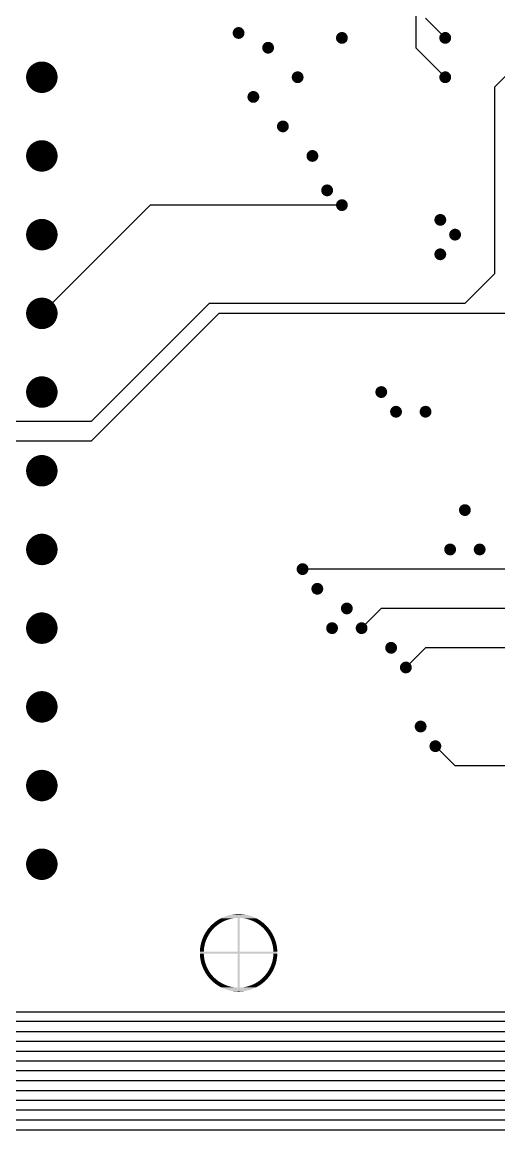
# Model space of a CAD drawing. Extents: x 295 to 953, y 10 to 290.
# Drawn here: x 620.7 to 651.5, y 104 to 175.5 of the extents above; entities that cross this region are included whole.
import ezdxf

# ---------------------------------------------------------------- set-up
doc = ezdxf.new("R2010")
doc.units = 0
doc.header["$LTSCALE"] = 5
doc.header["$MEASUREMENT"] = 0
doc.layers.get('0').update_dxf_attribs({"linetype": 'CONTINUOUS', "lineweight": 25})
doc.layers.add('DV-ABPB-A4_IN2', color=3, linetype='CONTINUOUS')

msp = doc.modelspace()

# ---------------------------------------------------------------- linework, layer by layer
at = {"color": 7}
for points, const_width in [([(634.519, 174.791, 1), (634.9, 174.791, 1)], 0.381), ([(641.187, 174.473, 1), (641.568, 174.473, 1)], 0.381), ([(647.854, 174.473, 1), (648.235, 174.473, 1)], 0.381), ([(636.424, 173.838, 1), (636.805, 173.838, 1)], 0.381), ([(621.502, 171.933, 1), (622.518, 171.933, 1)], 1.016), ([(638.329, 171.933, 1), (638.71, 171.933, 1)], 0.381), ([(647.854, 171.933, 1), (648.235, 171.933, 1)], 0.381), ([(635.472, 170.663, 1), (635.853, 170.663, 1)], 0.381), ([(637.377, 168.758, 1), (637.758, 168.758, 1)], 0.381), ([(621.502, 166.853, 1), (622.518, 166.853, 1)], 1.016), ([(639.282, 166.853, 1), (639.663, 166.853, 1)], 0.381), ([(640.234, 164.631, 1), (640.615, 164.631, 1)], 0.381), ([(641.187, 163.678, 1), (641.568, 163.678, 1)], 0.381), ([(647.537, 162.726, 1), (647.918, 162.726, 1)], 0.381), ([(621.502, 161.773, 1), (622.518, 161.773, 1)], 1.016), ([(648.489, 161.773, 1), (648.87, 161.773, 1)], 0.381), ([(647.537, 160.503, 1), (647.918, 160.503, 1)], 0.381), ([(621.502, 156.693, 1), (622.518, 156.693, 1)], 1.016), ([(621.502, 151.613, 1), (622.518, 151.613, 1)], 1.016), ([(643.727, 151.613, 1), (644.108, 151.613, 1)], 0.381), ([(644.679, 150.343, 1), (645.06, 150.343, 1)], 0.381), ([(646.584, 150.343, 1), (646.965, 150.343, 1)], 0.381), ([(621.502, 146.533, 1), (622.518, 146.533, 1)], 1.016), ([(649.124, 143.993, 1), (649.505, 143.993, 1)], 0.381), ([(621.502, 141.453, 1), (622.518, 141.453, 1)], 1.016), ([(648.172, 141.453, 1), (648.553, 141.453, 1)], 0.381), ([(650.077, 141.453, 1), (650.458, 141.453, 1)], 0.381), ([(638.647, 140.183, 1), (639.028, 140.183, 1)], 0.381), ([(639.599, 138.913, 1), (639.98, 138.913, 1)], 0.381), ([(641.504, 137.643, 1), (641.885, 137.643, 1)], 0.381), ([(621.502, 136.373, 1), (622.518, 136.373, 1)], 1.016), ([(640.552, 136.373, 1), (640.933, 136.373, 1)], 0.381), ([(642.457, 136.373, 1), (642.838, 136.373, 1)], 0.381), ([(644.362, 135.103, 1), (644.743, 135.103, 1)], 0.381), ([(645.314, 133.833, 1), (645.695, 133.833, 1)], 0.381), ([(621.502, 131.293, 1), (622.518, 131.293, 1)], 1.016), ([(646.267, 130.023, 1), (646.648, 130.023, 1)], 0.381), ([(647.219, 128.753, 1), (647.6, 128.753, 1)], 0.381), ([(621.502, 126.213, 1), (622.518, 126.213, 1)], 1.016), ([(621.502, 121.133, 1), (622.518, 121.133, 1)], 1.016)]:
    msp.add_lwpolyline(points, format="xyb", close=True, dxfattribs=dict(at, const_width=const_width))
for points in [[(632.991, 117.234), (633.027, 117.268), (633.387, 117.234), (633.435, 117.268)], [(633.027, 117.268), (633.032, 117.273), (633.435, 117.268), (633.442, 117.273)], [(633.032, 117.273), (633.075, 117.31), (633.442, 117.273), (633.498, 117.31)], [(633.075, 117.31), (633.08, 117.315), (633.498, 117.31), (633.506, 117.315)], [(633.08, 117.315), (633.117, 117.346), (633.506, 117.315), (633.556, 117.346)], [(633.117, 117.346), (633.135, 117.361), (633.556, 117.346), (633.582, 117.361)], [(633.135, 117.361), (633.159, 117.38), (633.582, 117.361), (633.614, 117.38)], [(633.159, 117.38), (633.191, 117.405), (633.614, 117.38), (633.661, 117.405)], [(633.191, 117.405), (633.2, 117.412), (633.661, 117.405), (633.673, 117.412)], [(633.2, 117.412), (633.241, 117.442), (633.673, 117.412), (633.734, 117.442)], [(633.241, 117.442), (633.248, 117.447), (633.734, 117.442), (633.746, 117.447)], [(633.248, 117.447), (633.281, 117.47), (633.746, 117.447), (633.795, 117.47)], [(633.281, 117.47), (633.307, 117.488), (633.795, 117.47), (633.837, 117.488)], [(633.307, 117.488), (633.32, 117.497), (633.837, 117.488), (633.857, 117.497)], [(633.32, 117.497), (633.357, 117.522), (633.857, 117.497), (633.92, 117.522)], [(633.357, 117.522), (633.366, 117.527), (633.92, 117.522), (633.936, 117.527)], [(633.366, 117.527), (633.394, 117.544), (633.936, 117.527), (633.984, 117.544)], [(633.394, 117.544), (633.427, 117.565), (633.984, 117.544), (634.047, 117.565)], [(633.427, 117.565), (633.428, 117.565), (634.047, 117.565), (634.048, 117.565)], [(633.428, 117.565), (633.46, 117.584), (634.048, 117.565), (634.113, 117.584)], [(633.46, 117.584), (633.489, 117.601), (634.113, 117.584), (634.176, 117.601)], [(633.489, 117.601), (633.49, 117.601), (634.176, 117.601), (634.178, 117.601)], [(633.49, 117.601), (633.518, 117.616), (634.178, 117.601), (634.244, 117.616)], [(633.518, 117.616), (633.542, 117.629), (634.244, 117.616), (634.31, 117.629)], [(633.542, 117.629), (633.551, 117.634), (634.31, 117.629), (634.342, 117.634)], [(633.551, 117.634), (633.563, 117.64), (634.342, 117.634), (634.377, 117.64)], [(633.563, 117.64), (633.581, 117.649), (634.377, 117.64), (634.444, 117.649)], [(633.581, 117.649), (633.594, 117.656), (634.444, 117.649), (634.511, 117.656)], [(633.594, 117.656), (633.604, 117.661), (634.511, 117.656), (634.579, 117.661)], [(633.604, 117.661), (633.61, 117.664), (634.579, 117.661), (634.646, 117.664)], [(633.61, 117.664), (633.615, 117.667), (635.809, 117.664), (635.804, 117.667)], [(633.615, 117.667), (633.666, 117.691), (635.804, 117.667), (635.753, 117.691)], [(633.666, 117.691), (633.679, 117.697), (635.753, 117.691), (635.74, 117.697)], [(633.679, 117.697), (633.732, 117.72), (635.74, 117.697), (635.688, 117.72)], [(633.732, 117.72), (633.745, 117.725), (635.688, 117.72), (635.674, 117.725)], [(633.745, 117.725), (633.798, 117.746), (635.674, 117.725), (635.622, 117.746)], [(633.798, 117.746), (633.811, 117.752), (635.622, 117.746), (635.608, 117.752)], [(633.811, 117.752), (633.864, 117.772), (635.608, 117.752), (635.555, 117.772)], [(633.864, 117.772), (633.878, 117.777), (635.555, 117.772), (635.541, 117.777)], [(633.878, 117.777), (633.932, 117.795), (635.541, 117.777), (635.488, 117.795)], [(633.932, 117.795), (633.945, 117.799), (635.488, 117.795), (635.473, 117.799)], [(633.945, 117.799), (634, 117.816), (635.473, 117.799), (635.42, 117.816)], [(634, 117.816), (634.014, 117.82), (635.42, 117.816), (635.405, 117.82)], [(634.014, 117.82), (634.069, 117.835), (635.405, 117.82), (635.351, 117.835)], [(634.069, 117.835), (634.082, 117.839), (635.351, 117.835), (635.336, 117.839)], [(634.082, 117.839), (634.138, 117.853), (635.336, 117.839), (635.282, 117.853)], [(634.138, 117.853), (634.152, 117.856), (635.282, 117.853), (635.267, 117.856)], [(634.152, 117.856), (634.208, 117.868), (635.267, 117.856), (635.213, 117.868)], [(634.208, 117.868), (634.221, 117.871), (635.213, 117.868), (635.197, 117.871)], [(634.221, 117.871), (634.278, 117.881), (635.197, 117.871), (635.143, 117.881)], [(634.278, 117.881), (634.291, 117.884), (635.143, 117.881), (635.127, 117.884)], [(634.291, 117.884), (634.348, 117.893), (635.127, 117.884), (635.072, 117.893)], [(634.348, 117.893), (634.362, 117.895), (635.072, 117.893), (635.056, 117.895)], [(634.362, 117.895), (634.419, 117.902), (635.056, 117.895), (635.002, 117.902)], [(634.419, 117.902), (634.433, 117.904), (635.002, 117.902), (634.985, 117.904)], [(634.433, 117.904), (634.49, 117.909), (634.985, 117.904), (634.931, 117.909)], [(634.49, 117.909), (634.503, 117.91), (634.931, 117.909), (634.914, 117.91)], [(634.503, 117.91), (634.562, 117.914), (634.914, 117.91), (634.86, 117.914)], [(634.562, 117.914), (634.575, 117.915), (634.86, 117.914), (634.841, 117.915)], [(634.575, 117.915), (634.635, 117.918), (634.841, 117.915), (634.788, 117.918)], [(634.635, 117.918), (634.646, 117.918), (634.788, 117.918), (634.764, 117.918)], [(634.646, 117.918), (634.717, 117.919), (634.764, 117.918), (634.717, 117.919)], [(634.646, 115.482), (634.646, 117.664), (634.773, 115.482), (634.773, 117.664)], [(634.797, 117.663), (634.773, 117.664), (635.811, 117.663), (635.809, 117.664)], [(634.856, 117.66), (634.797, 117.663), (635.818, 117.66), (635.811, 117.663)], [(634.864, 117.66), (634.856, 117.66), (635.819, 117.66), (635.818, 117.66)], [(634.932, 117.654), (634.864, 117.66), (635.83, 117.654), (635.819, 117.66)], [(634.999, 117.646), (634.932, 117.654), (635.845, 117.646), (635.83, 117.654)], [(635.066, 117.637), (634.999, 117.646), (635.864, 117.637), (635.845, 117.646)], [(635.117, 117.628), (635.066, 117.637), (635.881, 117.628), (635.864, 117.637)], [(635.132, 117.625), (635.117, 117.628), (635.886, 117.625), (635.881, 117.628)], [(635.198, 117.611), (635.132, 117.625), (635.911, 117.611), (635.886, 117.625)], [(635.264, 117.595), (635.198, 117.611), (635.94, 117.595), (635.911, 117.611)], [(635.272, 117.593), (635.264, 117.595), (635.944, 117.593), (635.94, 117.595)], [(635.329, 117.578), (635.272, 117.593), (635.97, 117.578), (635.944, 117.593)], [(635.394, 117.558), (635.329, 117.578), (636.003, 117.558), (635.97, 117.578)], [(635.397, 117.557), (635.394, 117.558), (636.005, 117.557), (636.003, 117.558)], [(635.458, 117.537), (635.397, 117.557), (636.038, 117.537), (636.005, 117.557)], [(635.505, 117.519), (635.458, 117.537), (636.066, 117.519), (636.038, 117.537)], [(635.521, 117.513), (635.505, 117.519), (636.075, 117.513), (636.066, 117.519)], [(635.584, 117.488), (635.521, 117.513), (636.113, 117.488), (636.075, 117.513)], [(635.602, 117.48), (635.584, 117.488), (636.125, 117.48), (636.113, 117.488)], [(635.646, 117.461), (635.602, 117.48), (636.152, 117.461), (636.125, 117.48)], [(635.692, 117.439), (635.646, 117.461), (636.183, 117.439), (636.152, 117.461)], [(635.707, 117.432), (635.692, 117.439), (636.193, 117.432), (636.183, 117.439)], [(635.767, 117.401), (635.707, 117.432), (636.234, 117.401), (636.193, 117.432)], [(635.775, 117.396), (635.767, 117.401), (636.24, 117.396), (636.234, 117.401)], [(635.826, 117.368), (635.775, 117.396), (636.275, 117.368), (636.24, 117.396)], [(635.854, 117.352), (635.826, 117.368), (636.296, 117.352), (636.275, 117.368)], [(635.884, 117.334), (635.854, 117.352), (636.317, 117.334), (636.296, 117.352)], [(635.928, 117.306), (635.884, 117.334), (636.35, 117.306), (636.317, 117.334)], [(635.941, 117.297), (635.928, 117.306), (636.359, 117.297), (636.35, 117.306)], [(635.997, 117.259), (635.941, 117.297), (636.402, 117.259), (636.359, 117.297)], [(632.472, 116.535), (632.502, 116.593), (632.76, 116.535), (632.794, 116.593)], [(632.502, 116.593), (632.504, 116.596), (632.794, 116.593), (632.797, 116.596)], [(632.504, 116.596), (632.533, 116.65), (632.797, 116.596), (632.831, 116.65)], [(632.533, 116.65), (632.538, 116.659), (632.831, 116.65), (632.837, 116.659)], [(632.538, 116.659), (632.566, 116.706), (632.837, 116.659), (632.869, 116.706)], [(632.566, 116.706), (632.575, 116.72), (632.869, 116.706), (632.879, 116.72)], [(632.575, 116.72), (632.6, 116.76), (632.879, 116.72), (632.908, 116.76)], [(632.6, 116.76), (632.613, 116.78), (632.908, 116.76), (632.923, 116.78)], [(632.613, 116.78), (632.635, 116.814), (632.923, 116.78), (632.949, 116.814)], [(632.635, 116.814), (632.652, 116.84), (632.949, 116.814), (632.97, 116.84)], [(632.652, 116.84), (632.671, 116.866), (632.97, 116.84), (632.992, 116.866)], [(632.671, 116.866), (632.694, 116.898), (632.992, 116.866), (633.019, 116.898)], [(632.694, 116.898), (632.708, 116.917), (633.019, 116.898), (633.036, 116.917)], [(632.708, 116.917), (632.737, 116.955), (633.036, 116.917), (633.071, 116.955)], [(632.737, 116.955), (632.747, 116.967), (633.071, 116.955), (633.082, 116.967)], [(632.747, 116.967), (632.781, 117.01), (633.082, 116.967), (633.124, 117.01)], [(632.781, 117.01), (632.786, 117.015), (633.124, 117.01), (633.129, 117.015)], [(632.786, 117.015), (632.825, 117.062), (633.129, 117.015), (633.178, 117.062)], [(632.825, 117.062), (632.827, 117.064), (633.178, 117.062), (633.181, 117.064)], [(632.827, 117.064), (632.866, 117.107), (633.181, 117.064), (633.228, 117.107)], [(632.866, 117.107), (632.875, 117.117), (633.228, 117.107), (633.24, 117.117)], [(632.875, 117.117), (632.907, 117.151), (633.24, 117.117), (633.28, 117.151)], [(632.907, 117.151), (632.924, 117.169), (633.28, 117.151), (633.302, 117.169)], [(632.924, 117.169), (632.949, 117.193), (633.302, 117.169), (633.333, 117.193)], [(632.949, 117.193), (632.975, 117.219), (633.333, 117.193), (633.367, 117.219)], [(632.975, 117.219), (632.991, 117.234), (633.367, 117.219), (633.387, 117.234)], [(635.999, 117.258), (635.997, 117.259), (636.403, 117.258), (636.402, 117.259)], [(636.052, 117.22), (635.999, 117.258), (636.444, 117.22), (636.403, 117.258)], [(636.066, 117.209), (636.052, 117.22), (636.455, 117.209), (636.444, 117.22)], [(636.105, 117.179), (636.066, 117.209), (636.485, 117.179), (636.455, 117.209)], [(636.13, 117.158), (636.105, 117.179), (636.505, 117.158), (636.485, 117.179)], [(636.158, 117.136), (636.13, 117.158), (636.527, 117.136), (636.505, 117.158)], [(636.192, 117.107), (636.158, 117.136), (636.554, 117.107), (636.527, 117.136)], [(636.209, 117.092), (636.192, 117.107), (636.568, 117.092), (636.554, 117.107)], [(636.25, 117.053), (636.209, 117.092), (636.602, 117.053), (636.568, 117.092)], [(636.258, 117.046), (636.25, 117.053), (636.608, 117.046), (636.602, 117.053)], [(636.306, 116.999), (636.258, 117.046), (636.648, 116.999), (636.608, 117.046)], [(636.353, 116.95), (636.307, 116.999), (636.686, 116.95), (636.648, 116.999)], [(636.36, 116.943), (636.353, 116.95), (636.692, 116.943), (636.686, 116.95)], [(636.399, 116.9), (636.36, 116.943), (636.724, 116.9), (636.692, 116.943)], [(636.411, 116.886), (636.399, 116.9), (636.734, 116.886), (636.724, 116.9)], [(636.443, 116.848), (636.411, 116.886), (636.761, 116.848), (636.734, 116.886)], [(636.459, 116.827), (636.443, 116.848), (636.775, 116.827), (636.761, 116.848)], [(636.485, 116.795), (636.459, 116.827), (636.797, 116.795), (636.775, 116.827)], [(636.505, 116.768), (636.485, 116.795), (636.815, 116.768), (636.797, 116.795)], [(636.525, 116.741), (636.505, 116.768), (636.831, 116.741), (636.815, 116.768)], [(636.549, 116.707), (636.525, 116.741), (636.852, 116.707), (636.831, 116.741)], [(636.564, 116.686), (636.549, 116.707), (636.865, 116.686), (636.852, 116.707)], [(636.591, 116.646), (636.564, 116.686), (636.888, 116.646), (636.865, 116.686)], [(636.602, 116.63), (636.591, 116.646), (636.897, 116.63), (636.888, 116.646)], [(636.631, 116.583), (636.602, 116.63), (636.922, 116.583), (636.897, 116.63)], [(636.637, 116.572), (636.631, 116.583), (636.928, 116.572), (636.922, 116.583)], [(636.668, 116.52), (636.637, 116.572), (636.955, 116.52), (636.928, 116.572)], [(632.237, 115.788), (632.245, 115.841), (632.494, 115.788), (632.503, 115.841)], [(632.245, 115.841), (632.248, 115.858), (632.503, 115.841), (632.507, 115.858)], [(632.248, 115.858), (632.257, 115.907), (632.507, 115.858), (632.517, 115.907)], [(632.257, 115.907), (632.262, 115.928), (632.517, 115.907), (632.522, 115.928)], [(632.262, 115.928), (632.272, 115.973), (632.522, 115.928), (632.533, 115.973)], [(632.272, 115.973), (632.277, 115.998), (632.533, 115.973), (632.539, 115.998)], [(632.277, 115.998), (632.287, 116.038), (632.539, 115.998), (632.55, 116.038)], [(632.287, 116.038), (632.295, 116.067), (632.55, 116.038), (632.559, 116.067)], [(632.295, 116.067), (632.305, 116.103), (632.559, 116.067), (632.57, 116.103)], [(632.305, 116.103), (632.314, 116.136), (632.57, 116.103), (632.581, 116.136)], [(632.314, 116.136), (632.324, 116.167), (632.581, 116.136), (632.591, 116.167)], [(632.324, 116.167), (632.336, 116.204), (632.591, 116.167), (632.605, 116.204)], [(632.336, 116.204), (632.345, 116.23), (632.605, 116.204), (632.615, 116.23)], [(632.345, 116.23), (632.359, 116.271), (632.615, 116.23), (632.631, 116.271)], [(632.359, 116.271), (632.367, 116.293), (632.631, 116.271), (632.64, 116.293)], [(632.367, 116.293), (632.384, 116.338), (632.64, 116.293), (632.66, 116.338)], [(632.384, 116.338), (632.391, 116.354), (632.66, 116.338), (632.667, 116.354)], [(632.391, 116.354), (632.411, 116.404), (632.667, 116.354), (632.691, 116.404)], [(632.411, 116.404), (632.417, 116.415), (632.691, 116.404), (632.696, 116.415)], [(632.417, 116.415), (632.44, 116.469), (632.696, 116.415), (632.724, 116.469)], [(632.44, 116.469), (632.444, 116.475), (632.724, 116.469), (632.727, 116.475)], [(632.444, 116.475), (632.471, 116.533), (632.727, 116.475), (632.759, 116.533)], [(632.471, 116.533), (632.472, 116.535), (632.759, 116.533), (632.76, 116.535)], [(636.671, 116.514), (636.668, 116.52), (636.957, 116.514), (636.955, 116.52)], [(636.703, 116.455), (636.671, 116.514), (636.985, 116.455), (636.957, 116.514)], [(636.733, 116.394), (636.703, 116.455), (637.012, 116.394), (636.986, 116.455)], [(636.703, 116.455), (636.703, 116.455), (636.986, 116.455), (636.985, 116.455)], [(636.735, 116.39), (636.733, 116.394), (637.014, 116.39), (637.012, 116.394)], [(636.762, 116.333), (636.735, 116.39), (637.037, 116.333), (637.014, 116.39)], [(636.766, 116.324), (636.762, 116.333), (637.041, 116.324), (637.037, 116.333)], [(636.788, 116.271), (636.766, 116.324), (637.06, 116.271), (637.041, 116.324)], [(636.794, 116.257), (636.788, 116.271), (637.065, 116.257), (637.06, 116.271)], [(636.813, 116.208), (636.794, 116.257), (637.082, 116.208), (637.065, 116.257)], [(636.82, 116.19), (636.813, 116.208), (637.088, 116.19), (637.082, 116.208)], [(636.836, 116.144), (636.82, 116.19), (637.102, 116.144), (637.088, 116.19)], [(636.843, 116.122), (636.836, 116.144), (637.109, 116.122), (637.102, 116.144)], [(636.857, 116.08), (636.843, 116.122), (637.121, 116.08), (637.109, 116.122)], [(636.865, 116.053), (636.857, 116.08), (637.128, 116.053), (637.121, 116.08)], [(636.876, 116.015), (636.865, 116.053), (637.138, 116.015), (637.128, 116.053)], [(636.884, 115.984), (636.876, 116.015), (637.146, 115.984), (637.138, 116.015)], [(636.893, 115.95), (636.884, 115.984), (637.153, 115.95), (637.146, 115.984)], [(636.901, 115.914), (636.893, 115.95), (637.161, 115.914), (637.153, 115.95)], [(636.908, 115.884), (636.901, 115.914), (637.166, 115.884), (637.161, 115.914)], [(636.915, 115.844), (636.908, 115.884), (637.174, 115.844), (637.166, 115.884)], [(636.921, 115.818), (636.915, 115.844), (637.178, 115.818), (637.174, 115.844)], [(632.209, 115.433), (632.21, 115.482), (637.21, 115.433), (637.209, 115.482)], [(632.209, 115.418), (632.209, 115.433), (637.21, 115.418), (637.21, 115.433)], [(632.209, 115.404), (632.209, 115.418), (637.21, 115.404), (637.21, 115.418)], [(632.21, 115.355), (632.209, 115.404), (637.209, 115.355), (637.21, 115.404)], [(632.21, 115.482), (632.211, 115.504), (632.464, 115.482), (632.465, 115.504)], [(632.21, 115.347), (632.21, 115.355), (632.464, 115.347), (632.464, 115.355)], [(632.213, 115.287), (632.21, 115.347), (632.467, 115.287), (632.464, 115.347)], [(632.211, 115.505), (632.214, 115.573), (632.465, 115.505), (632.468, 115.573)], [(632.211, 115.504), (632.211, 115.505), (632.465, 115.504), (632.465, 115.505)], [(632.213, 115.276), (632.213, 115.287), (632.468, 115.276), (632.467, 115.287)], [(632.217, 115.22), (632.213, 115.276), (632.472, 115.22), (632.468, 115.276)], [(632.214, 115.576), (632.219, 115.64), (632.469, 115.576), (632.474, 115.64)], [(632.214, 115.573), (632.214, 115.576), (632.468, 115.573), (632.469, 115.576)], [(632.218, 115.205), (632.217, 115.22), (632.473, 115.205), (632.472, 115.22)], [(632.223, 115.153), (632.218, 115.205), (632.479, 115.153), (632.473, 115.205)], [(632.219, 115.64), (632.22, 115.647), (632.474, 115.64), (632.475, 115.647)], [(632.22, 115.647), (632.226, 115.707), (632.475, 115.647), (632.482, 115.707)], [(632.225, 115.134), (632.223, 115.153), (632.481, 115.134), (632.479, 115.153)], [(632.232, 115.086), (632.225, 115.134), (632.488, 115.086), (632.481, 115.134)], [(632.226, 115.707), (632.227, 115.717), (632.482, 115.707), (632.483, 115.717)], [(632.227, 115.717), (632.235, 115.774), (632.483, 115.717), (632.491, 115.774)], [(632.235, 115.774), (632.237, 115.788), (632.491, 115.774), (632.494, 115.788)], [(634.646, 113.173), (634.646, 115.355), (634.773, 113.173), (634.773, 115.355)], [(636.928, 115.774), (636.921, 115.818), (637.185, 115.774), (637.178, 115.818)], [(636.932, 115.751), (636.928, 115.774), (637.188, 115.751), (637.185, 115.774)], [(636.928, 115.062), (636.936, 115.119), (637.185, 115.062), (637.192, 115.119)], [(636.938, 115.703), (636.932, 115.751), (637.194, 115.703), (637.188, 115.751)], [(636.936, 115.119), (636.938, 115.129), (637.192, 115.119), (637.193, 115.129)], [(636.941, 115.684), (636.938, 115.703), (637.196, 115.684), (637.194, 115.703)], [(636.938, 115.129), (636.945, 115.19), (637.193, 115.129), (637.2, 115.19)], [(636.946, 115.632), (636.941, 115.684), (637.201, 115.632), (637.196, 115.684)], [(636.945, 115.196), (636.951, 115.261), (637.2, 115.196), (637.205, 115.261)], [(636.945, 115.19), (636.945, 115.196), (637.2, 115.19), (637.2, 115.196)], [(636.948, 115.617), (636.946, 115.632), (637.202, 115.617), (637.201, 115.632)], [(636.952, 115.561), (636.948, 115.617), (637.206, 115.561), (637.202, 115.617)], [(636.951, 115.264), (636.955, 115.331), (637.206, 115.264), (637.209, 115.331)], [(636.951, 115.261), (636.951, 115.264), (637.205, 115.261), (637.206, 115.264)], [(636.953, 115.549), (636.952, 115.561), (637.207, 115.549), (637.206, 115.561)], [(636.955, 115.49), (636.953, 115.549), (637.209, 115.49), (637.207, 115.549)], [(636.955, 115.482), (636.955, 115.49), (637.209, 115.482), (637.209, 115.49)], [(636.955, 115.332), (636.955, 115.355), (637.209, 115.332), (637.209, 115.355)], [(636.955, 115.331), (636.955, 115.332), (637.209, 115.331), (637.209, 115.332)], [(632.234, 115.063), (632.232, 115.086), (632.492, 115.063), (632.488, 115.086)], [(632.241, 115.019), (632.234, 115.063), (632.499, 115.019), (632.492, 115.063)], [(632.246, 114.993), (632.241, 115.019), (632.504, 114.993), (632.499, 115.019)], [(632.253, 114.953), (632.246, 114.993), (632.512, 114.953), (632.504, 114.993)], [(632.259, 114.923), (632.253, 114.953), (632.519, 114.923), (632.512, 114.953)], [(632.266, 114.887), (632.259, 114.923), (632.527, 114.887), (632.519, 114.923)], [(632.274, 114.853), (632.266, 114.887), (632.536, 114.853), (632.527, 114.887)], [(632.282, 114.822), (632.274, 114.853), (632.544, 114.822), (632.536, 114.853)], [(632.291, 114.784), (632.282, 114.822), (632.555, 114.784), (632.544, 114.822)], [(632.298, 114.757), (632.291, 114.784), (632.563, 114.757), (632.555, 114.784)], [(632.31, 114.715), (632.298, 114.757), (632.576, 114.715), (632.563, 114.757)], [(632.317, 114.692), (632.31, 114.715), (632.584, 114.692), (632.576, 114.715)], [(632.331, 114.647), (632.317, 114.692), (632.6, 114.647), (632.584, 114.692)], [(632.337, 114.629), (632.331, 114.647), (632.606, 114.629), (632.6, 114.647)], [(632.354, 114.579), (632.337, 114.629), (632.626, 114.579), (632.606, 114.629)], [(632.359, 114.566), (632.354, 114.579), (632.631, 114.566), (632.626, 114.579)], [(632.379, 114.513), (632.359, 114.566), (632.654, 114.513), (632.631, 114.566)], [(632.382, 114.504), (632.379, 114.513), (632.658, 114.504), (632.654, 114.513)], [(632.406, 114.447), (632.382, 114.504), (632.684, 114.447), (632.658, 114.504)], [(632.407, 114.442), (632.406, 114.447), (632.686, 114.442), (632.684, 114.447)], [(632.434, 114.382), (632.407, 114.442), (632.716, 114.382), (632.686, 114.442)], [(636.696, 114.368), (636.723, 114.421), (636.979, 114.368), (637.003, 114.421)], [(636.723, 114.421), (636.729, 114.433), (637.003, 114.421), (637.008, 114.433)], [(636.729, 114.433), (636.752, 114.482), (637.008, 114.433), (637.028, 114.482)], [(636.752, 114.482), (636.759, 114.499), (637.028, 114.482), (637.035, 114.499)], [(636.759, 114.499), (636.779, 114.544), (637.035, 114.499), (637.052, 114.544)], [(636.779, 114.544), (636.788, 114.566), (637.052, 114.544), (637.06, 114.566)], [(636.788, 114.566), (636.805, 114.607), (637.06, 114.566), (637.075, 114.607)], [(636.805, 114.607), (636.814, 114.633), (637.075, 114.607), (637.084, 114.633)], [(636.814, 114.633), (636.828, 114.67), (637.084, 114.633), (637.095, 114.67)], [(636.828, 114.67), (636.838, 114.701), (637.095, 114.67), (637.105, 114.701)], [(636.838, 114.701), (636.85, 114.734), (637.105, 114.701), (637.115, 114.734)], [(636.85, 114.734), (636.86, 114.77), (637.115, 114.734), (637.125, 114.77)], [(636.86, 114.77), (636.869, 114.799), (637.125, 114.77), (637.132, 114.799)], [(636.869, 114.799), (636.88, 114.839), (637.132, 114.799), (637.142, 114.839)], [(636.88, 114.839), (636.887, 114.864), (637.142, 114.839), (637.148, 114.864)], [(636.887, 114.864), (636.897, 114.908), (637.148, 114.864), (637.158, 114.908)], [(636.897, 114.908), (636.903, 114.93), (637.158, 114.908), (637.162, 114.93)], [(636.903, 114.93), (636.913, 114.978), (637.162, 114.93), (637.171, 114.978)], [(636.913, 114.978), (636.916, 114.996), (637.171, 114.978), (637.174, 114.996)], [(636.916, 114.996), (636.926, 115.048), (637.174, 114.996), (637.183, 115.048)], [(636.926, 115.048), (636.928, 115.062), (637.183, 115.048), (637.185, 115.062)], [(632.434, 114.381), (632.434, 114.382), (632.717, 114.381), (632.716, 114.382)], [(632.462, 114.323), (632.434, 114.381), (632.748, 114.323), (632.717, 114.381)], [(632.465, 114.317), (632.462, 114.323), (632.752, 114.317), (632.748, 114.323)], [(632.492, 114.264), (632.465, 114.317), (632.782, 114.264), (632.752, 114.317)], [(632.497, 114.253), (632.492, 114.264), (632.789, 114.253), (632.782, 114.264)], [(632.522, 114.207), (632.497, 114.253), (632.818, 114.207), (632.789, 114.253)], [(632.531, 114.191), (632.522, 114.207), (632.828, 114.191), (632.818, 114.207)], [(632.555, 114.15), (632.531, 114.191), (632.855, 114.15), (632.828, 114.191)], [(632.567, 114.129), (632.555, 114.15), (632.87, 114.129), (632.855, 114.15)], [(632.588, 114.095), (632.567, 114.129), (632.894, 114.095), (632.87, 114.129)], [(632.605, 114.069), (632.588, 114.095), (632.914, 114.069), (632.894, 114.095)], [(632.623, 114.041), (632.605, 114.069), (632.935, 114.041), (632.914, 114.069)], [(632.644, 114.009), (632.623, 114.041), (632.96, 114.009), (632.935, 114.041)], [(632.659, 113.988), (632.644, 114.009), (632.977, 113.988), (632.96, 114.009)], [(632.685, 113.951), (632.659, 113.988), (633.009, 113.951), (632.977, 113.988)], [(632.695, 113.937), (632.685, 113.951), (633.021, 113.937), (633.009, 113.951)], [(632.728, 113.894), (632.695, 113.937), (633.06, 113.894), (633.021, 113.937)], [(632.733, 113.887), (632.728, 113.894), (633.066, 113.887), (633.06, 113.894)], [(632.772, 113.838), (632.733, 113.887), (633.113, 113.838), (633.066, 113.887)], [(632.811, 113.791), (632.772, 113.838), (633.161, 113.791), (633.113, 113.838)], [(632.818, 113.783), (632.811, 113.791), (633.169, 113.783), (633.161, 113.791)], [(632.852, 113.745), (632.818, 113.783), (633.211, 113.745), (633.169, 113.783)], [(632.865, 113.73), (632.852, 113.745), (633.228, 113.73), (633.211, 113.745)], [(632.893, 113.701), (632.865, 113.73), (633.262, 113.701), (633.228, 113.73)], [(632.914, 113.678), (632.893, 113.701), (633.289, 113.678), (633.262, 113.701)], [(636.14, 113.685), (636.179, 113.719), (636.512, 113.685), (636.544, 113.719)], [(636.179, 113.719), (636.191, 113.729), (636.544, 113.719), (636.553, 113.729)], [(636.191, 113.729), (636.239, 113.772), (636.553, 113.729), (636.592, 113.772)], [(636.239, 113.772), (636.241, 113.775), (636.592, 113.772), (636.594, 113.775)], [(636.241, 113.775), (636.29, 113.821), (636.594, 113.775), (636.634, 113.821)], [(636.29, 113.821), (636.295, 113.826), (636.634, 113.821), (636.638, 113.826)], [(636.295, 113.826), (636.337, 113.87), (636.638, 113.826), (636.673, 113.87)], [(636.337, 113.87), (636.349, 113.882), (636.673, 113.87), (636.683, 113.882)], [(636.349, 113.882), (636.383, 113.919), (636.683, 113.882), (636.711, 113.919)], [(636.383, 113.919), (636.4, 113.939), (636.711, 113.919), (636.726, 113.939)], [(636.4, 113.939), (636.427, 113.97), (636.726, 113.939), (636.748, 113.97)], [(636.427, 113.97), (636.449, 113.997), (636.748, 113.97), (636.767, 113.997)], [(636.449, 113.997), (636.47, 114.023), (636.767, 113.997), (636.784, 114.023)], [(636.47, 114.023), (636.496, 114.056), (636.784, 114.023), (636.807, 114.056)], [(636.496, 114.056), (636.511, 114.076), (636.807, 114.056), (636.819, 114.076)], [(636.511, 114.076), (636.541, 114.117), (636.819, 114.076), (636.845, 114.117)], [(636.541, 114.117), (636.551, 114.131), (636.845, 114.117), (636.853, 114.131)], [(636.551, 114.131), (636.583, 114.178), (636.853, 114.131), (636.881, 114.178)], [(636.583, 114.178), (636.589, 114.187), (636.881, 114.178), (636.886, 114.187)], [(636.589, 114.187), (636.623, 114.24), (636.886, 114.187), (636.915, 114.24)], [(636.623, 114.24), (636.625, 114.244), (636.915, 114.24), (636.917, 114.244)], [(636.625, 114.244), (636.659, 114.302), (636.917, 114.244), (636.947, 114.302)], [(636.659, 114.302), (636.66, 114.304), (636.947, 114.302), (636.948, 114.304)], [(636.66, 114.304), (636.692, 114.361), (636.948, 114.304), (636.976, 114.361)], [(636.692, 114.361), (636.696, 114.368), (636.976, 114.361), (636.979, 114.368)], [(632.934, 113.658), (632.914, 113.678), (633.314, 113.658), (633.289, 113.678)], [(632.964, 113.628), (632.934, 113.658), (633.353, 113.628), (633.314, 113.658)], [(632.976, 113.617), (632.964, 113.628), (633.367, 113.617), (633.353, 113.628)], [(633.016, 113.579), (632.976, 113.617), (633.42, 113.579), (633.367, 113.617)], [(633.018, 113.577), (633.016, 113.579), (633.422, 113.577), (633.42, 113.579)], [(633.06, 113.539), (633.018, 113.577), (633.478, 113.539), (633.422, 113.577)], [(633.069, 113.531), (633.06, 113.539), (633.491, 113.531), (633.478, 113.539)], [(633.102, 113.503), (633.069, 113.531), (633.535, 113.503), (633.491, 113.531)], [(633.124, 113.485), (633.102, 113.503), (633.566, 113.485), (633.535, 113.503)], [(633.144, 113.469), (633.124, 113.485), (633.593, 113.469), (633.566, 113.485)], [(633.179, 113.441), (633.144, 113.469), (633.644, 113.441), (633.593, 113.469)], [(633.186, 113.436), (633.179, 113.441), (633.653, 113.436), (633.644, 113.441)], [(633.227, 113.405), (633.186, 113.436), (633.713, 113.405), (633.653, 113.436)], [(633.236, 113.398), (633.227, 113.405), (633.728, 113.398), (633.713, 113.405)], [(633.267, 113.376), (633.236, 113.398), (633.774, 113.376), (633.728, 113.398)], [(633.294, 113.357), (633.267, 113.376), (633.817, 113.357), (633.774, 113.376)], [(633.306, 113.349), (633.294, 113.357), (633.835, 113.349), (633.817, 113.357)], [(633.344, 113.323), (633.306, 113.349), (633.898, 113.323), (633.835, 113.349)], [(633.354, 113.317), (633.344, 113.323), (633.915, 113.317), (633.898, 113.323)], [(633.381, 113.3), (633.354, 113.317), (633.961, 113.3), (633.915, 113.317)], [(633.414, 113.279), (633.381, 113.3), (634.023, 113.279), (633.961, 113.3)], [(633.416, 113.278), (633.414, 113.279), (634.025, 113.278), (634.023, 113.279)], [(633.449, 113.259), (633.416, 113.278), (634.09, 113.259), (634.025, 113.278)], [(633.476, 113.243), (633.449, 113.259), (634.147, 113.243), (634.09, 113.259)], [(633.48, 113.241), (633.476, 113.243), (634.155, 113.241), (634.147, 113.243)], [(633.508, 113.225), (633.48, 113.241), (634.221, 113.225), (634.155, 113.241)], [(633.533, 113.212), (633.508, 113.225), (634.287, 113.212), (634.221, 113.225)], [(633.538, 113.209), (633.533, 113.212), (634.303, 113.209), (634.287, 113.212)], [(633.556, 113.2), (633.538, 113.209), (634.354, 113.2), (634.303, 113.209)], [(633.575, 113.19), (633.556, 113.2), (634.421, 113.19), (634.354, 113.2)], [(633.59, 113.183), (633.575, 113.19), (634.488, 113.183), (634.421, 113.19)], [(633.601, 113.177), (633.59, 113.183), (634.555, 113.177), (634.488, 113.183)], [(633.602, 113.177), (633.601, 113.177), (634.563, 113.177), (634.555, 113.177)], [(633.608, 113.173), (633.602, 113.177), (634.623, 113.173), (634.563, 113.177)], [(633.61, 113.173), (633.608, 113.173), (634.646, 113.173), (634.623, 113.173)], [(633.615, 113.17), (633.61, 113.173), (635.804, 113.17), (635.809, 113.173)], [(633.666, 113.146), (633.615, 113.17), (635.753, 113.146), (635.804, 113.17)], [(633.68, 113.14), (633.666, 113.146), (635.74, 113.14), (635.753, 113.146)], [(633.731, 113.117), (633.68, 113.14), (635.688, 113.117), (635.74, 113.14)], [(633.745, 113.111), (633.731, 113.117), (635.675, 113.111), (635.688, 113.117)], [(633.797, 113.09), (633.745, 113.111), (635.622, 113.09), (635.675, 113.111)], [(633.811, 113.085), (633.797, 113.09), (635.608, 113.085), (635.622, 113.09)], [(633.864, 113.065), (633.811, 113.085), (635.555, 113.065), (635.608, 113.085)], [(633.878, 113.06), (633.864, 113.065), (635.542, 113.06), (635.555, 113.065)], [(633.931, 113.042), (633.878, 113.06), (635.488, 113.042), (635.542, 113.06)], [(633.946, 113.037), (633.931, 113.042), (635.474, 113.037), (635.488, 113.042)], [(633.999, 113.021), (633.946, 113.037), (635.419, 113.021), (635.474, 113.037)], [(634.014, 113.017), (633.999, 113.021), (635.406, 113.017), (635.419, 113.021)], [(634.068, 113.001), (634.014, 113.017), (635.351, 113.001), (635.406, 113.017)], [(634.083, 112.998), (634.068, 113.001), (635.337, 112.998), (635.351, 113.001)], [(634.137, 112.984), (634.083, 112.998), (635.282, 112.984), (635.337, 112.998)], [(634.152, 112.981), (634.137, 112.984), (635.268, 112.981), (635.282, 112.984)], [(634.207, 112.969), (634.152, 112.981), (635.212, 112.969), (635.268, 112.981)], [(634.773, 113.173), (634.841, 113.175), (635.809, 113.173), (635.815, 113.175)], [(634.841, 113.175), (634.908, 113.18), (635.815, 113.175), (635.825, 113.18)], [(634.908, 113.18), (634.975, 113.187), (635.825, 113.18), (635.839, 113.187)], [(634.975, 113.187), (635.042, 113.196), (635.839, 113.187), (635.857, 113.196)], [(635.042, 113.196), (635.077, 113.202), (635.857, 113.196), (635.868, 113.202)], [(635.077, 113.202), (635.109, 113.207), (635.868, 113.202), (635.878, 113.207)], [(635.109, 113.207), (635.175, 113.22), (635.878, 113.207), (635.902, 113.22)], [(635.175, 113.22), (635.241, 113.235), (635.902, 113.22), (635.93, 113.235)], [(635.241, 113.235), (635.244, 113.236), (635.93, 113.235), (635.931, 113.236)], [(635.244, 113.236), (635.306, 113.252), (635.931, 113.236), (635.959, 113.252)], [(635.306, 113.252), (635.371, 113.271), (635.959, 113.252), (635.992, 113.271)], [(635.371, 113.271), (635.373, 113.272), (635.992, 113.271), (635.993, 113.272)], [(635.373, 113.272), (635.436, 113.292), (635.993, 113.272), (636.026, 113.292)], [(635.436, 113.292), (635.483, 113.309), (636.026, 113.292), (636.053, 113.309)], [(635.483, 113.309), (635.499, 113.315), (636.053, 113.309), (636.062, 113.315)], [(635.499, 113.315), (635.562, 113.34), (636.062, 113.315), (636.099, 113.34)], [(635.562, 113.34), (635.582, 113.348), (636.099, 113.34), (636.113, 113.348)], [(635.582, 113.348), (635.624, 113.366), (636.113, 113.348), (636.138, 113.366)], [(635.624, 113.366), (635.674, 113.389), (636.138, 113.366), (636.171, 113.389)], [(635.674, 113.389), (635.686, 113.395), (636.171, 113.389), (636.179, 113.395)], [(635.686, 113.395), (635.746, 113.425), (636.179, 113.395), (636.219, 113.425)], [(635.746, 113.425), (635.758, 113.432), (636.219, 113.425), (636.228, 113.432)], [(635.758, 113.432), (635.805, 113.457), (636.228, 113.432), (636.261, 113.457)], [(635.805, 113.457), (635.838, 113.476), (636.261, 113.457), (636.284, 113.476)], [(635.838, 113.476), (635.864, 113.491), (636.284, 113.476), (636.302, 113.491)], [(635.864, 113.491), (635.913, 113.521), (636.302, 113.491), (636.339, 113.521)], [(635.913, 113.521), (635.921, 113.526), (636.339, 113.521), (636.345, 113.526)], [(635.921, 113.526), (635.978, 113.564), (636.345, 113.526), (636.387, 113.564)], [(635.978, 113.564), (635.985, 113.569), (636.387, 113.564), (636.393, 113.569)], [(635.985, 113.569), (636.033, 113.603), (636.393, 113.569), (636.429, 113.603)], [(636.033, 113.603), (636.052, 113.617), (636.429, 113.603), (636.445, 113.617)], [(636.052, 113.617), (636.087, 113.643), (636.445, 113.617), (636.471, 113.643)], [(636.087, 113.643), (636.117, 113.668), (636.471, 113.643), (636.495, 113.668)], [(636.117, 113.668), (636.14, 113.685), (636.495, 113.668), (636.512, 113.685)], [(634.222, 112.966), (634.207, 112.969), (635.198, 112.966), (635.212, 112.969)], [(634.277, 112.955), (634.222, 112.966), (635.142, 112.955), (635.198, 112.966)], [(634.292, 112.953), (634.277, 112.955), (635.128, 112.953), (635.142, 112.955)], [(634.347, 112.944), (634.292, 112.953), (635.071, 112.944), (635.128, 112.953)], [(634.363, 112.942), (634.347, 112.944), (635.058, 112.942), (635.071, 112.944)], [(634.418, 112.935), (634.363, 112.942), (635, 112.935), (635.058, 112.942)], [(634.434, 112.933), (634.418, 112.935), (634.987, 112.933), (635, 112.935)], [(634.489, 112.927), (634.434, 112.933), (634.929, 112.927), (634.987, 112.933)], [(634.506, 112.926), (634.489, 112.927), (634.916, 112.926), (634.929, 112.927)], [(634.56, 112.922), (634.506, 112.926), (634.857, 112.922), (634.916, 112.926)], [(634.578, 112.921), (634.56, 112.922), (634.845, 112.921), (634.857, 112.922)], [(634.631, 112.919), (634.578, 112.921), (634.784, 112.919), (634.845, 112.921)], [(634.655, 112.918), (634.631, 112.919), (634.774, 112.918), (634.784, 112.919)], [(634.702, 112.918), (634.655, 112.918), (634.702, 112.918), (634.774, 112.918)]]:
    msp.add_solid(points, dxfattribs=at)
at = {"layer": 'DV-ABPB-A4_IN2', "color": 7}
for p, q in [((646.14, 208.763), (646.14, 173.838)), ((646.775, 175.743), (648.045, 174.473)), ((646.14, 173.838), (648.045, 171.933)), ((653.125, 173.203), (651.22, 171.298)), ((651.22, 171.298), (651.22, 159.233)), ((628.995, 163.678), (622.01, 156.693)), ((641.377, 163.678), (628.995, 163.678)), ((651.22, 159.233), (649.315, 157.328)), ((632.805, 157.328), (625.185, 149.708)), ((649.315, 157.328), (632.805, 157.328)), ((633.44, 156.693), (625.185, 148.438)), ((656.3, 156.693), (633.44, 156.693)), ((625.185, 149.708), (592.8, 149.708)), ((625.185, 148.438), (590.895, 148.438)), ((657.57, 140.183), (638.837, 140.183)), ((643.917, 137.643), (642.647, 136.373)), ((662.65, 137.643), (643.917, 137.643)), ((646.775, 135.103), (645.505, 133.833)), ((657.57, 135.103), (646.775, 135.103)), ((648.68, 127.483), (647.41, 128.753)), ((657.57, 127.483), (648.68, 127.483)), ((575.655, 111.608), (683.605, 111.608)), ((684.875, 110.973), (575.02, 110.973)), ((574.385, 110.338), (685.827, 110.338)), ((573.75, 109.703), (692.495, 109.703)), ((573.115, 109.068), (693.13, 109.068)), ((572.48, 108.433), (693.765, 108.433)), ((694.4, 107.798), (571.845, 107.798)), ((571.21, 107.163), (695.035, 107.163)), ((783.935, 105.893), (559.78, 105.893)), ((570.575, 106.528), (696.94, 106.528)), ((784.57, 105.258), (559.145, 105.258)), ((785.205, 104.623), (558.51, 104.623)), ((557.875, 103.988), (785.84, 103.988))]:
    msp.add_line(p, q, dxfattribs=at)

doc.saveas('drawing.dxf')
